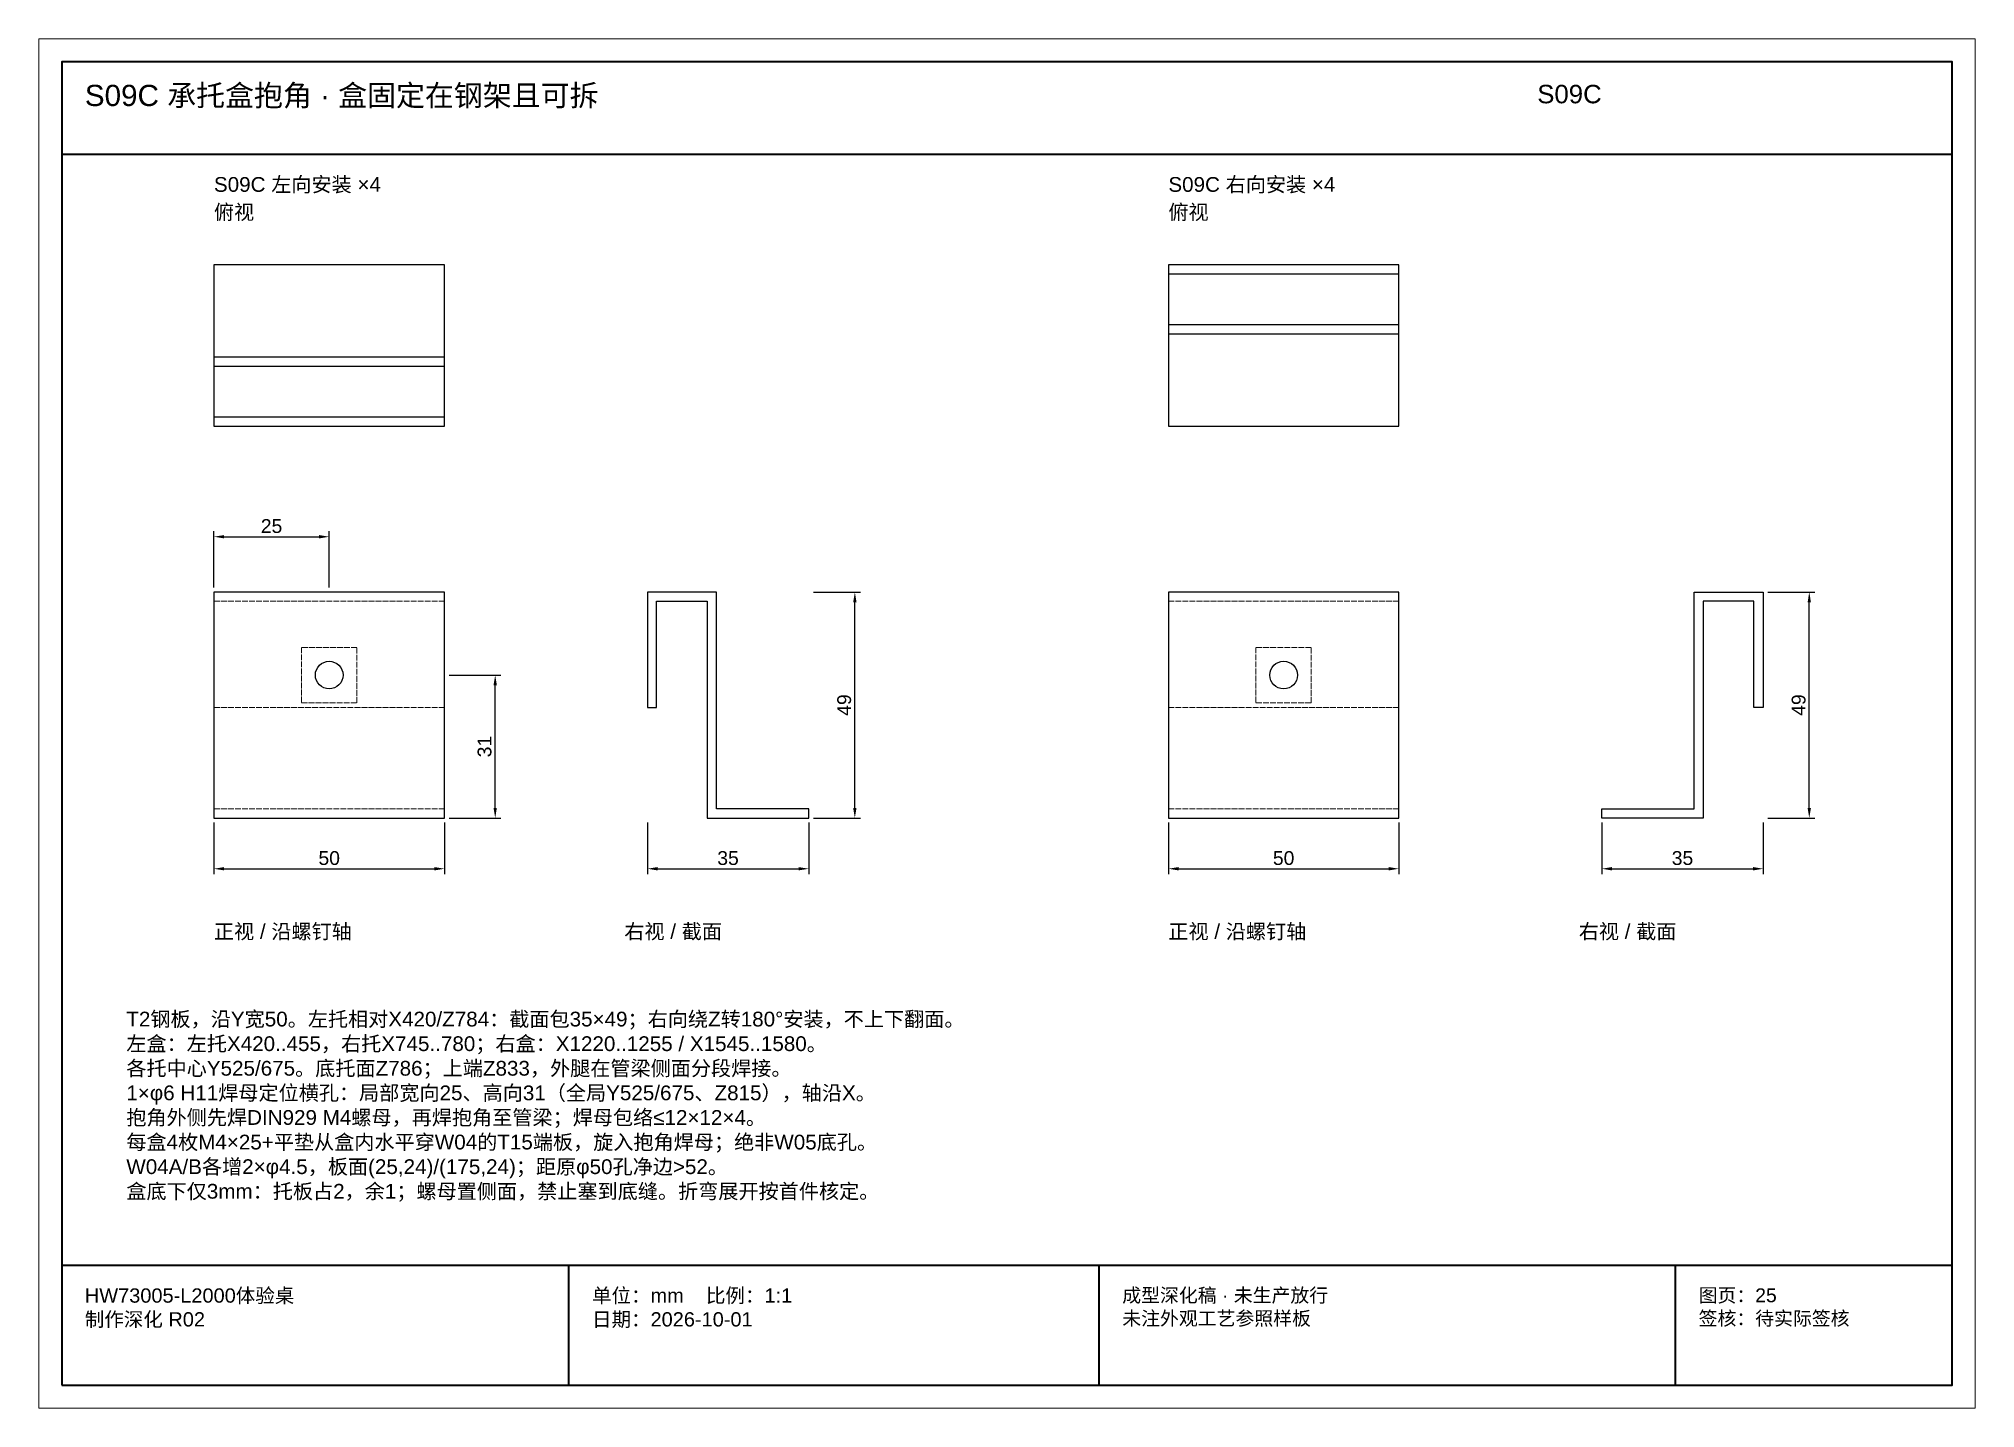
# Paper-space layout 'S09C' of a CAD drawing. Header units: millimetres. Extents: x 0 to 420, y 0 to 297.
# The model-space entities are those that its viewports show. They can reach past a viewport. Long polylines and large blocks are cut down to what shows.
import ezdxf

# ---------------------------------------------------------------- set-up
doc = ezdxf.new("R2010")
doc.units = ezdxf.units.MM
doc.linetypes.add('DASHED', pattern=[1.524, 1.27, -0.254])
for name, color, linetype, lineweight in [('DIM', 7, 'Continuous', 13), ('FRAME', 7, 'Continuous', 35), ('HIDDEN', 8, 'DASHED', 13), ('NOTE', 7, 'Continuous', 18), ('OUTLINE', 7, 'Continuous', 25)]:
    doc.layers.add(name, color=color, linetype=linetype, lineweight=lineweight)
doc.styles.add('CN', font='Arial Unicode.ttf')
doc.dimstyles.new('D1', dxfattribs={"dimtxt": 3, "dimasz": 2.2, "dimexe": 1.2, "dimexo": 1, "dimgap": 0.8, "dimtad": 1, "dimdsep": 46, "dimtxsty": 'CN', "dimcen": 2.5, "dimclrd": 7, "dimclre": 7, "dimclrt": 7, "dimazin": 3, "dimtfac": 1, "dimtmove": 0, "dimatfit": 3})

msp = doc.modelspace()

# ---------------------------------------------------------------- linework, layer by layer
at = {"layer": 'FRAME'}
for p, q in [((288005, 272), (288415, 272)), ((288005, 31), (288415, 31)), ((288115, 5), (288115, 31)), ((288230, 5), (288230, 31)), ((288355, 5), (288355, 31))]:
    msp.add_line(p, q, dxfattribs=at)
msp.add_lwpolyline([(288005, 5), (288415, 5), (288415, 292), (288005, 292)], close=True, dxfattribs=at)
at = {"layer": 'HIDDEN'}
for p, q in [((288038, 175), (288088, 175)), ((288245, 175), (288295, 175)), ((288038, 152), (288088, 152)), ((288245, 152), (288295, 152)), ((288038, 130), (288088, 130)), ((288245, 130), (288295, 130))]:
    msp.add_line(p, q, dxfattribs=at)
for points in [[(288057, 153), (288069, 153), (288069, 165), (288057, 165)], [(288264, 153), (288276, 153), (288276, 165), (288264, 165)]]:
    msp.add_lwpolyline(points, close=True, dxfattribs=at)
at = {"layer": 'OUTLINE'}
for p, q in [((288245, 246), (288295, 246)), ((288245, 235), (288295, 235)), ((288245, 233), (288295, 233)), ((288038, 228), (288088, 228)), ((288038, 226), (288088, 226)), ((288038, 215), (288088, 215))]:
    msp.add_line(p, q, dxfattribs=at)
for points in [[(288038, 213), (288088, 213), (288088, 248), (288038, 248)], [(288245, 213), (288295, 213), (288295, 248), (288245, 248)], [(288038, 128), (288088, 128), (288088, 177), (288038, 177)], [(288132, 152), (288134, 152), (288134, 175), (288145, 175), (288145, 128), (288167, 128), (288167, 130), (288147, 130), (288147, 177), (288132, 177)], [(288245, 128), (288295, 128), (288295, 177), (288245, 177)], [(288374, 152), (288372, 152), (288372, 175), (288361, 175), (288361, 128), (288339, 128), (288339, 130), (288359, 130), (288359, 177), (288374, 177)]]:
    msp.add_lwpolyline(points, close=True, dxfattribs=at)
for centre in [(288063, 159), (288270, 159)]:
    msp.add_circle(centre, 3, dxfattribs=at)

# ---------------------------------------------------------------- texts
at = {"layer": 'NOTE', "attachment_point": 1, "style": 'CN'}
for s, insert, char_height, width in [('S09C 承托盒抱角 · 盒固定在钢架且可拆', (288010, 287), 4.6, 310), ('S09C', (288325, 287), 4, 90), ('S09C 左向安装 ×4', (288038, 267), 3.2, 145), ('S09C 右向安装 ×4', (288245, 267), 3.2, 145), ('俯视', (288038, 261), 3.2, 70), ('俯视', (288245, 261), 3.2, 70), ('正视 / 沿螺钉轴', (288038, 105), 3.2, 95), ('右视 / 截面', (288127, 105), 3.2, 88), ('正视 / 沿螺钉轴', (288245, 105), 3.2, 95), ('右视 / 截面', (288334, 105), 3.2, 88), ('T2钢板，沿Y宽50。左托相对X420/Z784：截面包35×49；右向绕Z转180°安装，不上下翻面。\\P左盒：左托X420..455，右托X745..780；右盒：X1220..1255 / X1545..1580。\\P各托中心Y525/675。底托面Z786；上端Z833，外腿在管梁侧面分段焊接。\\P1×φ6 H11焊母定位横孔：局部宽向25、高向31（全局Y525/675、Z815），轴沿X。\\P抱角外侧先焊DIN929 M4螺母，再焊抱角至管梁；焊母包络≤12×12×4。\\P每盒4枚M4×25+平垫从盒内水平穿W04的T15端板，旋入抱角焊母；绝非W05底孔。\\PW04A/B各增2×φ4.5，板面(25,24)/(175,24)；距原φ50孔净边>52。\\P盒底下仅3mm：托板占2，余1；螺母置侧面，禁止塞到底缝。折弯展开按首件核定。', (288019, 86), 3.2, 382), ('HW73005-L2000体验桌\\P制作深化 R02', (288010, 26), 3.1, 100), ('单位：mm    比例：1:1\\P日期：2026-10-01', (288120, 26), 3.1, 105), ('成型深化稿 · 未生产放行\\P未注外观工艺参照样板', (288235, 26), 3, 115), ('图页：25\\P签核：待实际签核', (288360, 26), 3, 55)]:
    msp.add_mtext(s, dxfattribs=dict(at, insert=insert, char_height=char_height, width=width))

# ---------------------------------------------------------------- dimensions: what is measured, and where the dimension line sits
at = {"layer": 'DIM'}
for base, p1, p2 in [((288038, 189), (288038, 177), (288063, 177)), ((288038, 117), (288038, 128), (288088, 128)), ((288132, 117), (288132, 128), (288167, 128)), ((288245, 117), (288245, 128), (288295, 128)), ((288339, 117), (288339, 128), (288374, 128))]:
    msp.add_linear_dim(base=base, p1=p1, p2=p2, dimstyle='D1', dxfattribs=at).render()
for base, p1, p2 in [((288177, 128), (288167, 128), (288167, 177)), ((288384, 128), (288374, 128), (288374, 177)), ((288099, 128), (288088, 128), (288088, 159))]:
    msp.add_linear_dim(base=base, p1=p1, p2=p2, angle=90, dimstyle='D1', dxfattribs=at).render()

psp = doc.layouts.new('S09C')

# ---------------------------------------------------------------- viewports
at = {"layer": 'Defpoints'}
psp.add_viewport(center=(210, 148.5), size=(420, 297), view_center_point=(288210, 148.5), view_height=297, dxfattribs=at)

doc.saveas('drawing.dxf')
